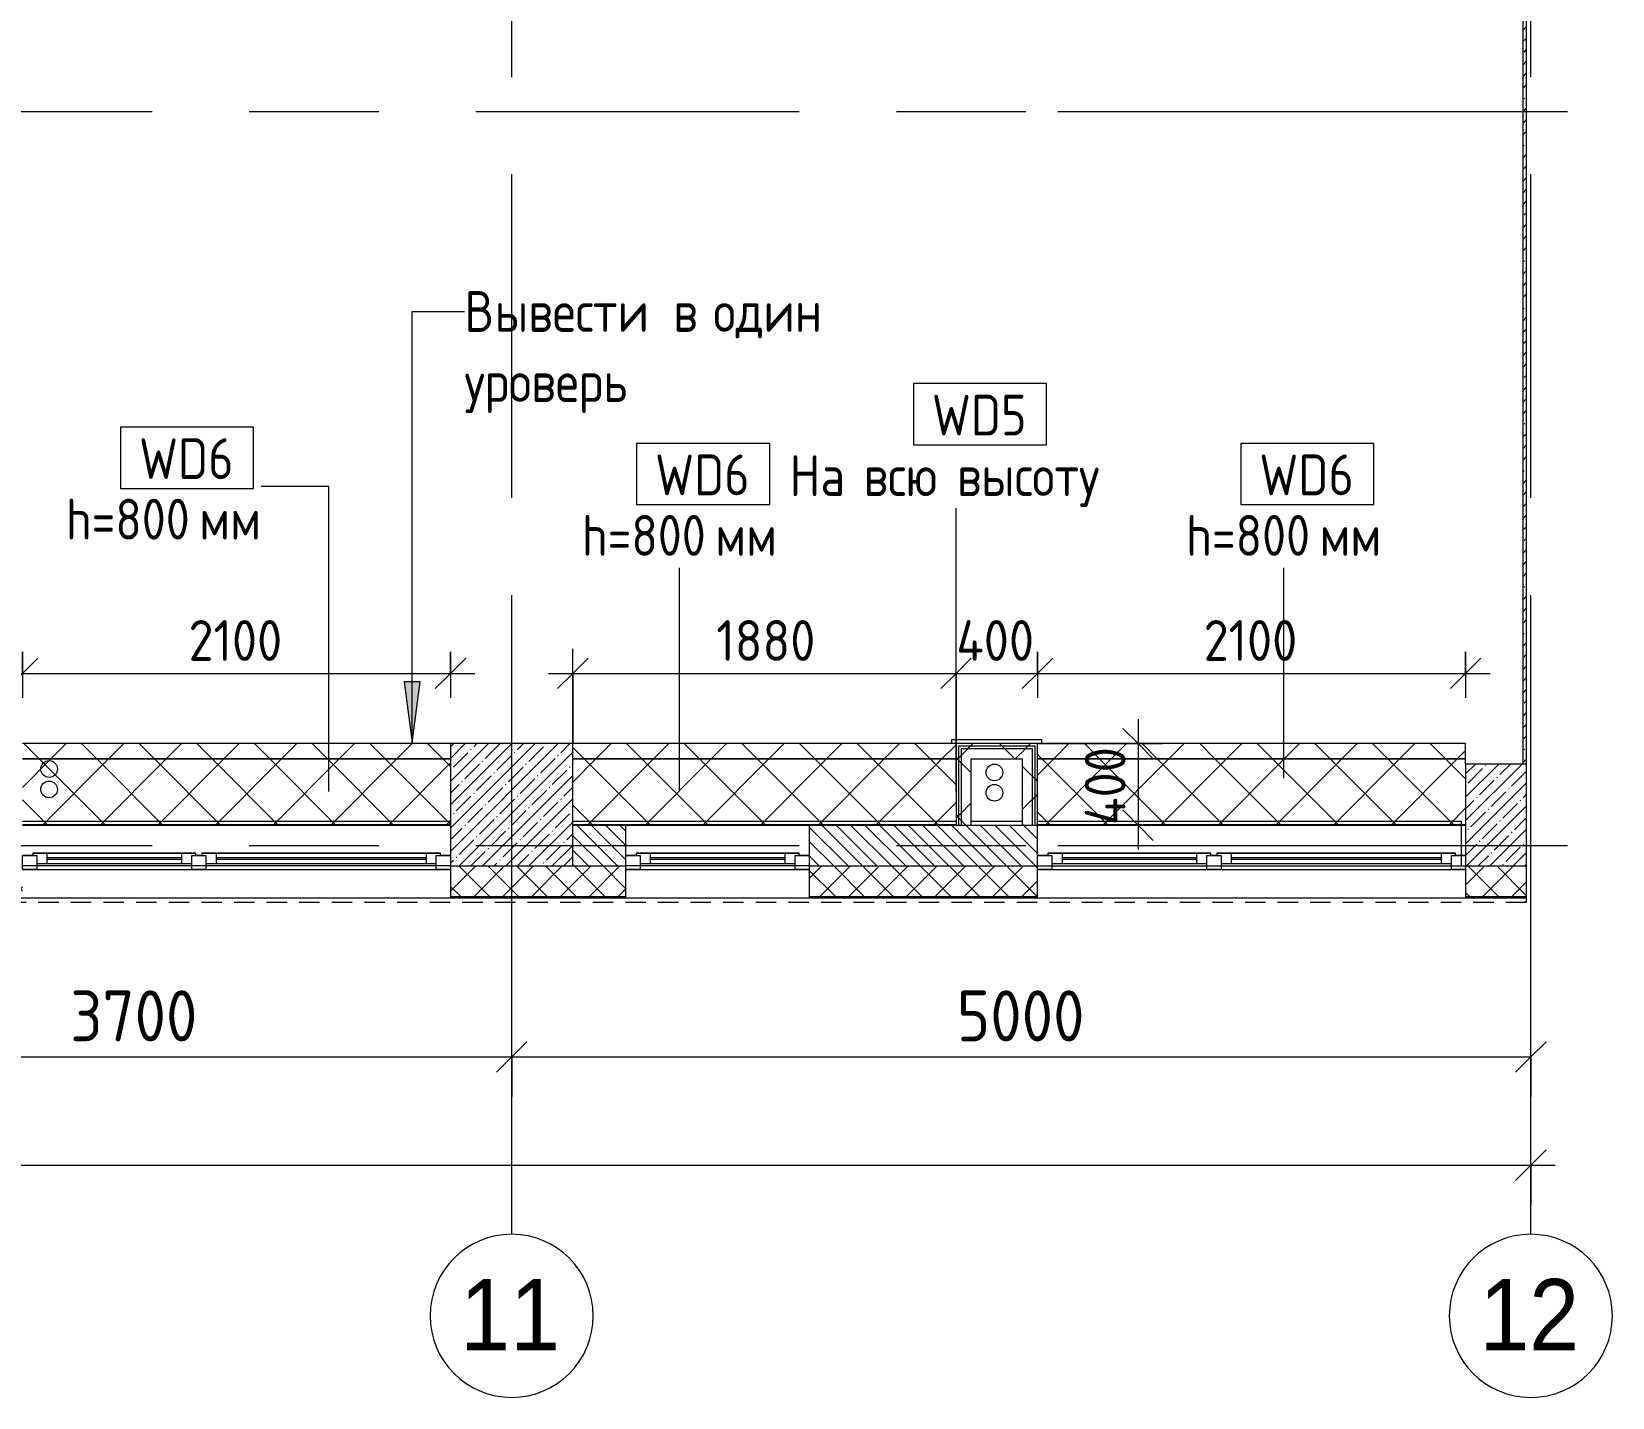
# Model space of a CAD drawing. Header units: millimetres. Extents: x -3129 to 197107, y -8553 to 29000.
# Drawn here: x 30955 to 38710, y -2706 to 3992 of the extents above; entities that cross this region are included whole.
import ezdxf

# ---------------------------------------------------------------- set-up
doc = ezdxf.new("R2010")
doc.units = ezdxf.units.MM
doc.linetypes.add('200_ШТРИХ__ш1_п0_6_', pattern=[160, 100, -60])
doc.linetypes.add('Осевая', pattern=[3175, 635, -476.25, 1587.5, -476.25])
for name, color, linetype, lineweight in [('A-ANNO-DIMS', 7, 'Continuous', 9), ('A-ANNO-DIMS-100', 7, 'Continuous', 9), ('A-DETL', 7, 'Continuous', 9), ('A-DETL-GENF', 7, 'Continuous', 9), ('A-DETL-MBND-1', 7, '200_ШТРИХ__ш1_п0_6_', 9), ('A-GLAZ', 7, 'Continuous', 9), ('A-WALL', 7, 'Continuous', 9), ('A-WALL-1', 7, 'Continuous', 13), ('A-WALL-IDEN', 7, 'Continuous', 9), ('I-WALL', 7, 'Continuous', 9), ('S-COLS', 7, 'Continuous', 9), ('Оси', 7, 'Continuous', 9), ('Оси-1', 7, 'Continuous', 20), ('Оси-2', 7, 'Осевая', 9)]:
    doc.layers.add(name, color=color, linetype=linetype, lineweight=lineweight)
for name, color, linetype, lineweight, true_color in [('A-FLOR-1', 7, 'Continuous', 9, 0xaaaaaa), ('A-WALL-3', 7, 'Continuous', 13, 0x008040), ('A-WALL-4', 7, 'Continuous', 9, 0xff80c0), ('G-ANNO-TEXT-1', 7, 'Continuous', 9, 0x3c3c3c), ('I-WALL-3', 7, 'Continuous', 9, 0x008040)]:
    doc.layers.add(name, color=color, linetype=linetype, lineweight=lineweight, true_color=true_color)
doc.styles.add('Arial', font='arial.ttf', dxfattribs={"width": 0.9, "height": 350})
doc.styles.add('GOST Common_1', font='GOST_Common.ttf', dxfattribs={"width": 0.9, "height": 200})
doc.styles.add('ISOCPEUR', font='isocpeur.ttf', dxfattribs={"width": 0.9, "height": 250})
doc.styles.add('ISOCPEUR_1', font='isocpeur.ttf', dxfattribs={"width": 0.9, "height": 200})
doc.dimstyles.new('ISO-2_0_0_9К_Средний_округл2', dxfattribs={"dimscale": 304.8, "dimtxt": 199.196235, "dimasz": 0.492126, "dimexe": 0.393701, "dimexo": 0, "dimgap": 0, "dimtad": 1, "dimdec": 0, "dimrnd": 10, "dimzin": 0, "dimdsep": 46, "dimtxsty": 'ISOCPEUR_1', "dimblk1": 'OBLIQUE', "dimblk2": 'OBLIQUE', "dimsah": 1, "dimcen": 0.09, "dimdle": 0.393701, "dimazin": 0, "dimtfac": 1, "dimtdec": 4, "dimtix": 1, "dimtmove": 0, "dimatfit": 3, "dimfxl": 1, "dimtvp": 1, "dimtolj": 1, "dimtzin": 0, "dimarcsym": 2})
doc.dimstyles.new('ISO-2_5_0_9К_БОЛЬШОЙ', dxfattribs={"dimscale": 304.8, "dimtxt": 248.995294, "dimasz": 0.492126, "dimexe": 0.393701, "dimexo": 0.984252, "dimgap": 0, "dimtad": 1, "dimdec": 0, "dimrnd": 10, "dimzin": 0, "dimdsep": 46, "dimtxsty": 'ISOCPEUR', "dimblk1": 'OBLIQUE', "dimblk2": 'OBLIQUE', "dimsah": 1, "dimcen": 0.09, "dimdle": 0.393701, "dimazin": 0, "dimtfac": 1, "dimtdec": 4, "dimtix": 1, "dimtmove": 0, "dimatfit": 3, "dimfxl": 1, "dimtvp": 1, "dimtolj": 1, "dimtzin": 0, "dimarcsym": 2})
doc.dimstyles.new('ISO-2_5_0_9К_БОЛЬШОЙ_1', dxfattribs={"dimscale": 304.8, "dimtxt": 248.995294, "dimasz": 0.492126, "dimexe": 0.393701, "dimexo": 0.984252, "dimgap": 0, "dimtad": 1, "dimdec": 0, "dimrnd": 10, "dimzin": 0, "dimdsep": 46, "dimtxsty": 'ISOCPEUR', "dimblk1": 'OBLIQUE', "dimblk2": 'OBLIQUE', "dimsah": 1, "dimcen": 0.09, "dimdle": 0.393701, "dimazin": 0, "dimtfac": 1, "dimtdec": 4, "dimtix": 1, "dimtmove": 2, "dimatfit": 3, "dimfxl": 1, "dimtvp": 1, "dimtolj": 1, "dimtzin": 0, "dimarcsym": 2})
pattern_1 = [(45, (0, 0), (-141.4214, 141.4214), []), (135, (0, 0), (-141.4214, -141.4214), [])]
pattern_2 = [(225, (67550, 23504), (141.4214, -141.4214), []), (315, (67550, 23504), (141.4214, 141.4214), [])]
pattern_3 = [(225, (70250, 23504), (141.4214, -141.4214), []), (315, (70250, 23504), (141.4214, 141.4214), [])]
pattern_4 = [(225, (72530, 23504), (141.4214, -141.4214), []), (315, (72530, 23504), (141.4214, 141.4214), [])]

# ---------------------------------------------------------------- blocks, each defined once
blk = doc.blocks.new('BSC_Колонна _Прямоугольная - 600х600-V18-План монтажа стен и перегородок 2 этажа  в осях 1-12')
at = {"layer": 'S-COLS'}
h = blk.add_hatch(dxfattribs=at)
h.set_pattern_fill('FP_30', color=256, style=0, pattern_type=2)
h.set_pattern_definition([(45, (-33310, -200), (-57.02463, 57.02463), []), (45, (-33252.975, -200), (-57.02463, 57.02463), [100.806, -20.161, 3.353, -16.808])])
h.paths.add_polyline_path([(-13.7, -300), (300, -300), (300, 300), (-300, 300), (-300, -300)])
for p, q in [((300, 300), (-300, 300)), ((-300, 300), (-300, -300)), ((300, -300), (300, 300)), ((-300, -300), (300, -300))]:
    blk.add_line(p, q, dxfattribs=at)
blk = doc.blocks.new('120_Окно_СКБ_2Ст - 120_Окно_СКБ_2Ст 2100х2400 _мал створка справа_-22446225-План монтажа стен и перегородок 2 этажа  в осях 1-12')
at = {"layer": 'A-GLAZ'}
for p, q in [((-1050, -127), (-1050, -57)), ((-1050, -57), (-980, -57)), ((1050, -57), (-1050, -57)), ((-980, -57), (-980, -127)), ((150, -127), (150, -57)), ((150, -57), (220, -57)), ((220, -57), (220, -127)), ((980, -127), (980, -57)), ((980, -57), (1050, -57)), ((1050, -57), (1050, -127)), ((-980, -127), (-1050, -127)), ((-1050, -127), (-1000, -127)), ((-980, -127), (-1000, -127)), ((-1000, -127), (-1000, -137)), ((-1000, -137), (170, -137)), ((170, -137), (-1000, -137)), ((150, -87), (-980, -87)), ((-980, -87), (-980, -127)), ((-930, -137), (-930, -87)), ((-930, -107), (100, -107)), ((100, -117), (-930, -117)), ((100, -137), (100, -87)), ((150, -127), (150, -87)), ((220, -127), (150, -127)), ((170, -127), (150, -127)), ((170, -127), (200, -127)), ((170, -137), (170, -127)), ((220, -127), (200, -127)), ((200, -127), (200, -137)), ((200, -137), (1000, -137)), ((1000, -137), (200, -137)), ((980, -87), (220, -87)), ((220, -87), (220, -127)), ((270, -137), (270, -87)), ((270, -107), (930, -107)), ((930, -117), (270, -117)), ((930, -137), (930, -87)), ((980, -127), (980, -87)), ((1050, -127), (980, -127)), ((1000, -127), (980, -127)), ((1000, -127), (1050, -127)), ((1000, -137), (1000, -127))]:
    blk.add_line(p, q, dxfattribs=at)
blk = doc.blocks.new('BSC_Колонна _Прямоугольная - 500х500-V35-План монтажа стен и перегородок 2 этажа  в осях 1-12')
at = {"layer": 'S-COLS'}
h = blk.add_hatch(dxfattribs=at)
h.set_pattern_fill('FP_44', color=256, style=0, pattern_type=2)
h.set_pattern_definition([(45, (-38240, -150), (-57.02463, 57.02463), []), (45, (-38182.975, -150), (-57.02463, 57.02463), [100.806, -20.161, 3.353, -16.808])])
h.paths.add_polyline_path([(-250, -250), (47.7, -250), (47.7, 250), (-250, 250), (-250, 36.9)])
for p, q in [((47.7, 250), (-250, 250)), ((-250, 250), (-250, -250)), ((-250, -250), (47.7, -250))]:
    blk.add_line(p, q, dxfattribs=at)
blk = doc.blocks.new('120_Окно_СКБ_1Ст - 120_Окно_СКБ_1Ст 900х2500_h_-20664874-План монтажа стен и перегородок 2 этажа  в осях 1-12')
at = {"layer": 'A-GLAZ'}
for p, q in [((-450, -127), (-450, -57)), ((-450, -57), (-380, -57)), ((450, -57), (-450, -57)), ((-380, -57), (-380, -127)), ((380, -127), (380, -57)), ((380, -57), (450, -57)), ((450, -57), (450, -127)), ((-380, -127), (-450, -127)), ((-450, -127), (-400, -127)), ((-380, -127), (-400, -127)), ((-400, -127), (-400, -137)), ((-400, -137), (400, -137)), ((400, -137), (-400, -137)), ((380, -87), (-380, -87)), ((-380, -87), (-380, -127)), ((-330, -137), (-330, -87)), ((-330, -107), (330, -107)), ((330, -117), (-330, -117)), ((330, -137), (330, -87)), ((380, -127), (380, -87)), ((450, -127), (380, -127)), ((400, -127), (380, -127)), ((400, -127), (450, -127)), ((400, -137), (400, -127))]:
    blk.add_line(p, q, dxfattribs=at)
blk = doc.blocks.new('Зашивка приборов отопления23 - Зашивка приборов отопления-33321838-План монтажа стен и перегородок 2 этажа  в осях 1-12')
at = {"layer": 'A-WALL-4'}
h = blk.add_hatch(dxfattribs=at)
h.set_pattern_fill('FP_95', color=256, style=0, pattern_type=2)
h.set_pattern_definition(pattern_2)
h.paths.add_polyline_path([(36575, 23400), (34540, 23400), (34540, 23079), (36640, 23079), (36640, 23400)])
h = blk.add_hatch(dxfattribs=at)
h.set_pattern_fill('FP_95', color=256, style=0, pattern_type=2)
h.set_pattern_definition(pattern_2)
h.paths.add_polyline_path([(36575, 23079), (34540, 23079), (34540, 23004), (36640, 23004), (36640, 23079)])
for p, q in [((36640, 23400), (34540, 23400)), ((34540, 23079), (36640, 23079)), ((36640, 23079), (34540, 23079)), ((34540, 23004), (36640, 23004))]:
    blk.add_line(p, q, dxfattribs=at)
blk = doc.blocks.new('Зашивка приборов отопления24 - Зашивка приборов отопления-33321996-План монтажа стен и перегородок 2 этажа  в осях 1-12')
at = {"layer": 'A-WALL-4'}
h = blk.add_hatch(dxfattribs=at)
h.set_pattern_fill('FP_96', color=256, style=0, pattern_type=2)
h.set_pattern_definition(pattern_3)
h.paths.add_polyline_path([(35627.3, 23400), (34760, 23400), (34760, 23079), (36640, 23079), (36640, 23400)])
h = blk.add_hatch(dxfattribs=at)
h.set_pattern_fill('FP_96', color=256, style=0, pattern_type=2)
h.set_pattern_definition(pattern_3)
h.paths.add_polyline_path([(36290.5, 23079), (34760, 23079), (34760, 23004), (36640, 23004), (36640, 23079)])
for p, q in [((36640, 23400), (34760, 23400)), ((34760, 23079), (36640, 23079)), ((36640, 23079), (34760, 23079)), ((34760, 23004), (36640, 23004))]:
    blk.add_line(p, q, dxfattribs=at)
blk = doc.blocks.new('Зашивка приборов отопления25 - Зашивка приборов отопления-33322064-План монтажа стен и перегородок 2 этажа  в осях 1-12')
at = {"layer": 'A-WALL-4'}
h = blk.add_hatch(dxfattribs=at)
h.set_pattern_fill('FP_97', color=256, style=0, pattern_type=2)
h.set_pattern_definition(pattern_4)
h.paths.add_polyline_path([(36580.9, 23400), (34540, 23400), (34540, 23079), (36640, 23079), (36640, 23400)])
h = blk.add_hatch(dxfattribs=at)
h.set_pattern_fill('FP_97', color=256, style=0, pattern_type=2)
h.set_pattern_definition(pattern_4)
h.paths.add_polyline_path([(35917.7, 23079), (34540, 23079), (34540, 23004), (36640, 23004), (36640, 23079), (36249.3, 23079)])
for p, q in [((36640, 23400), (34540, 23400)), ((34540, 23104), (34540, 23079)), ((34540, 23079), (36640, 23079)), ((36640, 23079), (34540, 23079)), ((34540, 23079), (34540, 23004)), ((34540, 23004), (36640, 23004))]:
    blk.add_line(p, q, dxfattribs=at)
blk = doc.blocks.new('DET_L_Линия разрыва - М100-30654710-План монтажа стен и перегородок 2 этажа  в осях 1-12')
at = {"layer": 'A-DETL-GENF'}
blk.add_line((11739.9, 0), (0, 0), dxfattribs=at)
blk = doc.blocks.new('Ось сетки - D8-29747960-План монтажа стен и перегородок 2 этажа  в осях 1-12')
at = {"layer": 'Оси-1'}
for start, end in [(360, 180), (180, 360)]:
    blk.add_arc((0, 0), 4, start, end, dxfattribs=at)
blk = doc.blocks.new('DIMBLOCK10-План монтажа стен и перегородок 2 этажа  в осях 1-12')
at = {"layer": 'A-ANNO-DIMS-100'}
for p, q in [((29610, -1230.7), (29610, -916.8)), ((33310, -1230.7), (33310, -916.8)), ((29610, -1036.8), (33310, -1036.8)), ((29610, -1036.8), (29610, -1230.7)), ((33310, -1036.8), (33310, -1230.7))]:
    blk.add_line(p, q, dxfattribs=at)
at = {"layer": 'A-ANNO-DIMS-100', "lineweight": 20}
for p, q in [((29610, -1036.8), (29685, -961.8)), ((33310, -1036.8), (33385, -961.8)), ((29610, -1036.8), (29535, -1111.8)), ((33310, -1036.8), (33235, -1111.8))]:
    blk.add_line(p, q, dxfattribs=at)
at = {"layer": 'A-ANNO-DIMS-100', "color": 0, "insert": (31144, -710.2), "char_height": 250, "width": 758.478, "attachment_point": 1, "line_spacing_factor": 1.149209, "style": 'ISOCPEUR'}
blk.add_mtext('3700', dxfattribs=at)
blk = doc.blocks.new('_Oblique')
at = {"color": 0, "linetype": 'ByBlock', "lineweight": -2}
blk.add_line((-0.5, -0.5), (0.5, 0.5), dxfattribs=at)
blk = doc.blocks.new('DIMBLOCK11-План монтажа стен и перегородок 2 этажа  в осях 1-12')
at = {"layer": 'A-ANNO-DIMS-100'}
for p, q in [((33310, -1230.7), (33310, -916.8)), ((38310, -1230.7), (38310, -916.8)), ((33310, -1036.8), (38310, -1036.8)), ((33310, -1036.8), (33310, -1230.7)), ((38310, -1036.8), (38310, -1230.7))]:
    blk.add_line(p, q, dxfattribs=at)
at = {"layer": 'A-ANNO-DIMS-100', "lineweight": 20}
for p, q in [((33310, -1036.8), (33385, -961.8)), ((38310, -1036.8), (38385, -961.8)), ((33310, -1036.8), (33235, -1111.8)), ((38310, -1036.8), (38235, -1111.8))]:
    blk.add_line(p, q, dxfattribs=at)
at = {"layer": 'A-ANNO-DIMS-100', "color": 0, "insert": (35494, -710.2), "char_height": 250, "width": 758.478, "attachment_point": 1, "line_spacing_factor": 1.149209, "style": 'ISOCPEUR'}
blk.add_mtext('5000', dxfattribs=at)
blk = doc.blocks.new('DIMBLOCK25-План монтажа стен и перегородок 2 этажа  в осях 1-12')
at = {"layer": 'A-ANNO-DIMS-100'}
for p, q in [((110, -1760.8), (110, -1446.9)), ((38310, -1760.8), (38310, -1446.9)), ((-10, -1566.9), (38430, -1566.9)), ((110, -1566.9), (110, -1760.8)), ((38310, -1566.9), (38310, -1760.8))]:
    blk.add_line(p, q, dxfattribs=at)
at = {"layer": 'A-ANNO-DIMS-100', "lineweight": 20}
for p, q in [((110, -1566.9), (185, -1491.9)), ((38310, -1566.9), (38385, -1491.9)), ((110, -1566.9), (35, -1641.9)), ((38310, -1566.9), (38235, -1641.9))]:
    blk.add_line(p, q, dxfattribs=at)
at = {"layer": 'A-ANNO-DIMS-100', "color": 0, "insert": (20033, -1240.3), "char_height": 250, "width": 948.097, "attachment_point": 1, "line_spacing_factor": 1.149209, "style": 'ISOCPEUR'}
blk.add_mtext('38200', dxfattribs=at)
blk = doc.blocks.new('DIMBLOCK37-План монтажа стен и перегородок 2 этажа  в осях 1-12')
at = {"layer": 'A-ANNO-DIMS-100'}
for p, q in [((35490, 500), (35490, 964.6)), ((35890, 950.7), (35890, 724.6)), ((35890, 844.6), (35890, 950.7)), ((35370, 844.6), (36010, 844.6)), ((35490, 844.6), (35490, 500))]:
    blk.add_line(p, q, dxfattribs=at)
at = {"layer": 'A-ANNO-DIMS-100', "lineweight": 20}
for p, q in [((35490, 844.6), (35565, 919.6)), ((35890, 844.6), (35965, 919.6)), ((35490, 844.6), (35415, 769.6)), ((35890, 844.6), (35815, 769.6))]:
    blk.add_line(p, q, dxfattribs=at)
at = {"layer": 'A-ANNO-DIMS-100', "color": 0, "insert": (35490.8, 1105.9), "char_height": 200, "width": 478.071, "attachment_point": 1, "line_spacing_factor": 1.149209, "style": 'ISOCPEUR_1'}
blk.add_mtext('400', dxfattribs=at)
blk = doc.blocks.new('DIMBLOCK38-План монтажа стен и перегородок 2 этажа  в осях 1-12')
at = {"layer": 'A-ANNO-DIMS-100', "lineweight": 20}
for p, q in [((36382.9, 500), (36307.9, 575)), ((36382.9, 500), (36457.9, 425)), ((36382.9, 100), (36307.9, 175)), ((36382.9, 100), (36457.9, 25))]:
    blk.add_line(p, q, dxfattribs=at)
at = {"layer": 'A-ANNO-DIMS-100'}
for p, q in [((36382.9, 620), (36382.9, -20)), ((35890, 500), (36502.9, 500)), ((36382.9, 500), (35890, 500)), ((36489, 100), (36262.9, 100)), ((36382.9, 100), (36489, 100))]:
    blk.add_line(p, q, dxfattribs=at)
at = {"layer": 'A-ANNO-DIMS-100', "color": 0, "insert": (36121.6, 100.8), "char_height": 200, "width": 478.071, "attachment_point": 1, "rotation": 90, "line_spacing_factor": 1.149209, "style": 'ISOCPEUR_1'}
blk.add_mtext('400', dxfattribs=at)
blk = doc.blocks.new('М_стена2 - Типоразмер-30678229-План монтажа стен и перегородок 2 этажа  в осях 1-12')
at = {"layer": 'A-WALL-IDEN'}
for p, q in [((3.258, 1.523), (-3.273, 1.523)), ((-3.273, 1.523), (-3.273, -1.477)), ((3.258, -1.477), (3.258, 1.523)), ((-3.273, -1.477), (3.258, -1.477))]:
    blk.add_line(p, q, dxfattribs=at)
blk = doc.blocks.new('DIMBLOCK49-План монтажа стен и перегородок 2 этажа  в осях 1-12')
at = {"layer": 'A-ANNO-DIMS-100'}
for p, q in [((30910, 950.7), (30910, 724.6)), ((30910, 844.6), (30910, 950.7)), ((33010, 950.7), (33010, 724.6)), ((33010, 844.6), (33010, 950.7)), ((30790, 844.6), (33130, 844.6))]:
    blk.add_line(p, q, dxfattribs=at)
at = {"layer": 'A-ANNO-DIMS-100', "lineweight": 20}
for p, q in [((30910, 844.6), (30985, 919.6)), ((33010, 844.6), (33085, 919.6)), ((30910, 844.6), (30835, 769.6)), ((33010, 844.6), (32935, 769.6))]:
    blk.add_line(p, q, dxfattribs=at)
at = {"layer": 'A-ANNO-DIMS-100', "color": 0, "insert": (31724.4, 1105.9), "char_height": 200, "width": 565.411, "attachment_point": 1, "line_spacing_factor": 1.149209, "style": 'ISOCPEUR_1'}
blk.add_mtext('2100', dxfattribs=at)
blk = doc.blocks.new('DIMBLOCK50-План монтажа стен и перегородок 2 этажа  в осях 1-12')
at = {"layer": 'A-ANNO-DIMS-100'}
for p, q in [((33610, 500), (33610, 964.6)), ((35490, 500), (35490, 964.6)), ((33490, 844.6), (35610, 844.6)), ((33610, 844.6), (33610, 500)), ((35490, 844.6), (35490, 500))]:
    blk.add_line(p, q, dxfattribs=at)
at = {"layer": 'A-ANNO-DIMS-100', "lineweight": 20}
for p, q in [((33610, 844.6), (33685, 919.6)), ((35490, 844.6), (35565, 919.6)), ((33610, 844.6), (33535, 769.6)), ((35490, 844.6), (35415, 769.6))]:
    blk.add_line(p, q, dxfattribs=at)
at = {"layer": 'A-ANNO-DIMS-100', "color": 0, "insert": (34314.4, 1105.9), "char_height": 200, "width": 565.411, "attachment_point": 1, "line_spacing_factor": 1.149209, "style": 'ISOCPEUR_1'}
blk.add_mtext('1880', dxfattribs=at)
blk = doc.blocks.new('DIMBLOCK51-План монтажа стен и перегородок 2 этажа  в осях 1-12')
at = {"layer": 'A-ANNO-DIMS-100'}
for p, q in [((35890, 950.7), (35890, 724.6)), ((35890, 844.6), (35890, 950.7)), ((37990, 950.7), (37990, 724.6)), ((37990, 844.6), (37990, 950.7)), ((35770, 844.6), (38110, 844.6))]:
    blk.add_line(p, q, dxfattribs=at)
at = {"layer": 'A-ANNO-DIMS-100', "lineweight": 20}
for p, q in [((35890, 844.6), (35965, 919.6)), ((37990, 844.6), (38065, 919.6)), ((35890, 844.6), (35815, 769.6)), ((37990, 844.6), (37915, 769.6))]:
    blk.add_line(p, q, dxfattribs=at)
at = {"layer": 'A-ANNO-DIMS-100', "color": 0, "insert": (36704.4, 1105.9), "char_height": 200, "width": 565.411, "attachment_point": 1, "line_spacing_factor": 1.149209, "style": 'ISOCPEUR_1'}
blk.add_mtext('2100', dxfattribs=at)

msp = doc.modelspace()

# ---------------------------------------------------------------- hatches: boundary and pattern name
at = {"layer": 'A-WALL'}
h = msp.add_hatch(dxfattribs=at)
h.set_pattern_fill('FP_16', color=256, style=0, pattern_type=2)
h.set_pattern_definition([(135, (0, 0), (-35.35534, -35.35534), [])])
h.paths.add_polyline_path([(35890, -100), (35890, 100), (34770, 100), (34770, -100), (35617.5, -100)])
h.paths.add_polyline_path([(33870, -100), (33870, 100), (33610, 100), (33610, -100)])
h = msp.add_hatch(dxfattribs=at)
h.set_pattern_fill('FP_12', color=256, style=0, pattern_type=2)
h.set_pattern_definition([(45, (0, 0), (-70.71068, 70.71068), []), (135, (0, 0), (-70.71068, -70.71068), [])])
h.paths.add_polyline_path([(38287.7, -250), (38287.7, -100), (37990, -100), (37990, -250)])
h.paths.add_polyline_path([(35617.5, -250), (35890, -250), (35890, -100), (34770, -100), (34770, -250), (35285.9, -250)])
h.paths.add_polyline_path([(33870, -250), (33870, -100), (33010, -100), (33010, -250), (33296.3, -250)])
h.paths.add_polyline_path([(30910, -250), (30910, -100), (29209.7, -100), (29209.7, -250), (30643.4, -250)])
h.paths.add_polyline_path([(26332.5, -250), (26409.7, -250), (26409.7, -100), (24810, -100), (24810, -250), (26000.9, -250)])
h.paths.add_polyline_path([(22710, -250), (22710, -100), (21610, -100), (21610, -250), (22684.8, -250)])
h.paths.add_polyline_path([(18810, -250), (18810, -100), (18160, -100), (18160, -250), (18705.5, -250)])
h.paths.add_polyline_path([(16715.9, -250), (17260, -250), (17260, -100), (16110, -100), (16110, -250), (16384.2, -250)])
h.paths.add_polyline_path([(13010, -250), (13010, -100), (11660, -100), (11660, -250), (12736.6, -250)])
h.paths.add_polyline_path([(8560, -250), (8560, -100), (4630, -100), (4630, -250), (8094, -250)])
h.paths.add_polyline_path([(2788.3, -250), (3730, -250), (3730, -100), (-260, -100), (-260, -250), (1461.9, -250)])
at = {"layer": 'G-ANNO-TEXT-1'}
msp.add_hatch(color=256, dxfattribs=at).paths.add_polyline_path([(32822.2, 503.8), (32861.7, 803.8), (32782.7, 803.8)])
at = {"layer": 'I-WALL'}
h = msp.add_hatch(dxfattribs=at)
h.set_pattern_fill('FP_15', color=256, style=0, pattern_type=2)
h.set_pattern_definition([(45, (0, 0), (-57.02463, 57.02463), []), (45, (57.025, 0), (-57.02463, 57.02463), [100.806, -20.161, 3.353, -16.808])])
h.paths.add_polyline_path([(38287.7, 400), (38287.7, 7400), (38270, 7400), (38270, 400)])
at = {"layer": 'I-WALL-3'}
h = msp.add_hatch(dxfattribs=at)
h.set_pattern_fill('FP_87', color=256, style=0, pattern_type=2)
h.set_pattern_definition(pattern_1)
h.paths.add_polyline_path([(35490, 100), (35502.5, 100), (35502.5, 500), (35490, 500), (35490, 186.9)])
h = msp.add_hatch(dxfattribs=at)
h.set_pattern_fill('FP_87', color=256, style=0, pattern_type=2)
h.set_pattern_definition(pattern_1)
h.paths.add_polyline_path([(35877.5, 487.5), (35890, 487.5), (35890, 500), (35502.5, 500), (35502.5, 487.5), (35617.5, 487.5)])
h = msp.add_hatch(dxfattribs=at)
h.set_pattern_fill('FP_87', color=256, style=0, pattern_type=2)
h.set_pattern_definition(pattern_1)
h.paths.add_polyline_path([(35502.5, 100), (35515, 100), (35515, 487.5), (35502.5, 487.5), (35502.5, 186.9)])
h = msp.add_hatch(dxfattribs=at)
h.set_pattern_fill('FP_87', color=256, style=0, pattern_type=2)
h.set_pattern_definition(pattern_1)
h.paths.add_polyline_path([(35865, 475), (35877.5, 475), (35877.5, 487.5), (35515, 487.5), (35515, 475), (35617.5, 475)])
h = msp.add_hatch(dxfattribs=at)
h.set_pattern_fill('FP_87', color=256, style=0, pattern_type=2)
h.set_pattern_definition(pattern_1)
h.paths.add_polyline_path([(35515, 100), (35565, 100), (35565, 475), (35515, 475), (35515, 186.9)])
h = msp.add_hatch(dxfattribs=at)
h.set_pattern_fill('FP_87', color=256, style=0, pattern_type=2)
h.set_pattern_definition(pattern_1)
h.paths.add_polyline_path([(35565, 425), (35865, 425), (35865, 475), (35565, 475)])
h = msp.add_hatch(dxfattribs=at)
h.set_pattern_fill('FP_87', color=256, style=0, pattern_type=2)
h.set_pattern_definition(pattern_1)
h.paths.add_polyline_path([(35877.5, 100), (35877.5, 475), (35865, 475), (35865, 100)])
h = msp.add_hatch(dxfattribs=at)
h.set_pattern_fill('FP_87', color=256, style=0, pattern_type=2)
h.set_pattern_definition(pattern_1)
h.paths.add_polyline_path([(35890, 100), (35890, 487.5), (35877.5, 487.5), (35877.5, 100)])
h = msp.add_hatch(dxfattribs=at)
h.set_pattern_fill('FP_87', color=256, style=0, pattern_type=2)
h.set_pattern_definition(pattern_1)
h.paths.add_polyline_path([(35865, 100), (35865, 425), (35815, 425), (35815, 100)])

# ---------------------------------------------------------------- linework, layer by layer
at = {"layer": 'A-DETL'}
for centre in [(31040.5, 375.5), (35678.2, 358.8), (31040.5, 275.5), (35678.2, 258.8)]:
    msp.add_circle(centre, 41, dxfattribs=at)
at = {"layer": 'A-DETL-MBND-1'}
msp.add_line((38287.7, -280), (-290, -280), dxfattribs=at)
at = {"layer": 'A-FLOR-1'}
for p, q in [((35469, 500), (35469, 520)), ((35469, 520), (35909, 520)), ((35909, 520), (35909, 500)), ((37970, 100), (37990, 100))]:
    msp.add_line(p, q, dxfattribs=at)
at = {"layer": 'A-WALL'}
for p, q in [((30910, 100), (33010, 100)), ((33610, 100), (37970, 100)), ((33870, -258), (33870, 100)), ((34770, 100), (34770, -258)), ((35890, -258), (35890, 100)), ((33010, -100), (33010, -258)), ((35890, -100), (37990, -100)), ((37990, -100), (37990, -258)), ((38287.7, -258), (21610, -258))]:
    msp.add_line(p, q, dxfattribs=at)
at = {"layer": 'A-WALL-1'}
for p, q in [((33610, -100), (33870, -100)), ((34770, -100), (35890, -100)), ((33010, -250), (33870, -250)), ((33010, -253), (33870, -253)), ((34770, -250), (35890, -250)), ((34770, -253), (35890, -253)), ((37990, -250), (38287.7, -250)), ((37990, -253), (38287.7, -253))]:
    msp.add_line(p, q, dxfattribs=at)
at = {"layer": 'A-WALL-3'}
for p, q in [((35502.5, 487.5), (35502.5, 100)), ((35877.5, 487.5), (35502.5, 487.5)), ((35515, 475), (35515, 100)), ((35865, 475), (35515, 475)), ((35865, 100), (35865, 475)), ((35877.5, 100), (35877.5, 487.5))]:
    msp.add_line(p, q, dxfattribs=at)
at = {"layer": 'A-WALL-IDEN'}
for p, q in [((32412.9, 1761.8), (32080.9, 1761.8)), ((32412.9, 264.5), (32412.9, 1761.8)), ((35491.3, 264.5), (35491.3, 1654.7)), ((34133.3, 264.5), (34133.3, 1361.8)), ((37097.7, 330.9), (37097.7, 1361.8))]:
    msp.add_line(p, q, dxfattribs=at)
at = {"layer": 'G-ANNO-TEXT-1'}
for p, q in [((32822.2, 2619.4), (33078.4, 2619.4)), ((32822.2, 503.8), (32822.2, 2619.4)), ((32861.7, 803.8), (32782.7, 803.8)), ((32782.7, 803.8), (32822.2, 503.8)), ((32822.2, 503.8), (32861.7, 803.8))]:
    msp.add_line(p, q, dxfattribs=at)
at = {"layer": 'I-WALL'}
for p, q in [((38270, 5270), (38270, 400)), ((30910, 120), (33010, 120)), ((33610, 120), (35490, 120)), ((35565, 120), (35815, 120)), ((35890, 120), (37970, 120)), ((37970, -100), (37970, 120)), ((33010, -100), (30910, -100)), ((34770, -100), (33870, -100))]:
    msp.add_line(p, q, dxfattribs=at)
at = {"layer": 'I-WALL-3'}
for p, q in [((35490, 500), (35490, 100)), ((35890, 500), (35490, 500)), ((35890, 100), (35890, 500)), ((35565, 100), (35565, 425)), ((35565, 425), (35815, 425)), ((35815, 425), (35815, 100))]:
    msp.add_line(p, q, dxfattribs=at)
at = {"layer": 'Оси'}
for p, q in [((35990, 3600), (38490, 3600)), ((33310, -1906.3), (33310, 593.7)), ((38310, -1906.3), (38310, 593.7)), ((35990, 0), (38490, 0))]:
    msp.add_line(p, q, dxfattribs=at)
at = {"layer": 'Оси-2'}
for p, q in [((33310, 593.7), (33310, 24898.1)), ((38310, 593.7), (38310, 21277.7)), ((272.4, 3600), (35990, 3600)), ((272.4, 0), (35990, 0))]:
    msp.add_line(p, q, dxfattribs=at)

# ---------------------------------------------------------------- block references
at = {"layer": 'A-DETL-GENF', "rotation": 90.00000000000031}
msp.add_blockref('DET_L_Линия разрыва - М100-30654710-План монтажа стен и перегородок 2 этажа  в осях 1-12', (38287.7, -280), dxfattribs=at)
at = {"layer": 'A-GLAZ', "rotation": 180}
for name, p in [('120_Окно_СКБ_2Ст - 120_Окно_СКБ_2Ст 2100х2400 _мал створка справа_-22446225-План монтажа стен и перегородок 2 этажа  в осях 1-12', (31960, -175)), ('120_Окно_СКБ_1Ст - 120_Окно_СКБ_1Ст 900х2500_h_-20664874-План монтажа стен и перегородок 2 этажа  в осях 1-12', (34320, -175)), ('120_Окно_СКБ_2Ст - 120_Окно_СКБ_2Ст 2100х2400 _мал створка справа_-22446225-План монтажа стен и перегородок 2 этажа  в осях 1-12', (36940, -175))]:
    msp.add_blockref(name, p, dxfattribs=at)
at = {"layer": 'A-WALL-4', "rotation": 180}
for name, p in [('Зашивка приборов отопления23 - Зашивка приборов отопления-33321838-План монтажа стен и перегородок 2 этажа  в осях 1-12', (67550, 23504)), ('Зашивка приборов отопления24 - Зашивка приборов отопления-33321996-План монтажа стен и перегородок 2 этажа  в осях 1-12', (70250, 23504)), ('Зашивка приборов отопления25 - Зашивка приборов отопления-33322064-План монтажа стен и перегородок 2 этажа  в осях 1-12', (72530, 23504))]:
    msp.add_blockref(name, p, dxfattribs=at)
at = {"layer": 'A-WALL-IDEN', "xscale": 99.99999999999993, "yscale": 99.99999999999993, "zscale": 99.99999999999993}
for p in [(35607.9, 2113.1), (31718.2, 1899.7), (34249.9, 1820.2), (37214.3, 1820.2)]:
    msp.add_blockref('М_стена2 - Типоразмер-30678229-План монтажа стен и перегородок 2 этажа  в осях 1-12', p, dxfattribs=at)
at = {"layer": 'S-COLS'}
for name, p in [('BSC_Колонна _Прямоугольная - 600х600-V18-План монтажа стен и перегородок 2 этажа  в осях 1-12', (33310, 200)), ('BSC_Колонна _Прямоугольная - 500х500-V35-План монтажа стен и перегородок 2 этажа  в осях 1-12', (38240, 150))]:
    msp.add_blockref(name, p, dxfattribs=at)
at = {"layer": 'Оси-1', "xscale": 99.99999999999993, "yscale": 99.99999999999993, "zscale": 99.99999999999993}
for p in [(33310, -2306.3), (38310, -2306.3)]:
    msp.add_blockref('Ось сетки - D8-29747960-План монтажа стен и перегородок 2 этажа  в осях 1-12', p, dxfattribs=at)

# ---------------------------------------------------------------- texts
at = {"layer": 'A-WALL-IDEN', "char_height": 200, "attachment_point": 1, "style": 'GOST Common_1'}
for s, insert, width in [('WD5', (35371.4, 2211.2), 584.43), ('WD6', (31481.7, 1997.8), 584.43), ('WD6', (34013.4, 1918.2), 584.43), ('На', (34672.7, 1914.3), 360.759), ('\\fGOST Common|b0|i0|c204|p34|;\\W.9; ', (34970.4, 1914.3), 79.367), ('\\fGOST Common|b0|i0|c204|p34|;\\W.9; ', (35428.8, 1914.3), 79.367), ('WD6', (36977.8, 1918.2), 584.43), ('всю', (35035.9, 1914.3), 476.202), ('высоту', (35494.3, 1914.3), 981.265), ('h=800', (31122.4, 1700.9), 793.671), ('мм', (31777.2, 1700.9), 360.759), ('h=800', (33654, 1621.3), 793.671), ('мм', (34308.9, 1621.3), 360.759), ('h=800', (36618.5, 1621.3), 793.671), ('мм', (37273.3, 1621.3), 360.759)]:
    msp.add_mtext(s, dxfattribs=dict(at, insert=insert, width=width))
at = {"layer": 'G-ANNO-TEXT-1', "char_height": 200, "attachment_point": 1, "style": 'GOST Common_1'}
for s, insert, width in [('\\fGOST Common|b0|i0|c204|p34|;\\W.9;В', (33078.4, 2719.4), 180.38), ('\\fGOST Common|b0|i0|c204|p34|;\\W.9; ', (34233.3, 2719.4), 79.367), ('\\fGOST Common|b0|i0|c204|p34|;\\W.9; ', (34822.7, 2719.4), 79.367), ('ывести ', (33227.3, 2719.4), 1060.633), ('\\fGOST Common|b0|i0|c204|p34|;\\W.9;в', (34102.4, 2719.4), 158.734), ('один', (34298.8, 2719.4), 634.937), ('уроверь', (33078.4, 2375.4), 1111.139)]:
    msp.add_mtext(s, dxfattribs=dict(at, insert=insert, width=width))
at = {"layer": 'Оси', "char_height": 350, "width": 606.076, "attachment_point": 1, "style": 'Arial'}
for s, insert in [('11', (33057.4, -2125.6)), ('12', (38057.4, -2125.6))]:
    msp.add_mtext(s, dxfattribs=dict(at, insert=insert))

# ---------------------------------------------------------------- dimensions: what is measured, and where the dimension line sits
at = {"layer": 'A-ANNO-DIMS'}
for base, p1, p2, dimstyle, override, picture, middle in [((33010, 844.6), (30910, 950.7), (33010, 950.7), 'ISO-2_0_0_9К_Средний_округл2', {"dimpost": '<>', "dimfxl": 2100}, 'DIMBLOCK49-План монтажа стен и перегородок 2 этажа  в осях 1-12', (31960, 944.6)), ((35490, 844.6), (33610, 500), (35490, 500), 'ISO-2_0_0_9К_Средний_округл2', {"dimpost": '<>', "dimfxl": 1879.999887}, 'DIMBLOCK50-План монтажа стен и перегородок 2 этажа  в осях 1-12', (34550, 944.6)), ((35890, 844.6), (35490, 500), (35890, 950.7), 'ISO-2_0_0_9К_Средний_округл2', {"dimpost": '<>', "dimfxl": 602.605734}, 'DIMBLOCK37-План монтажа стен и перегородок 2 этажа  в осях 1-12', (35690, 944.6)), ((37990, 844.6), (35890, 950.7), (37990, 950.7), 'ISO-2_0_0_9К_Средний_округл2', {"dimpost": '<>', "dimfxl": 2100}, 'DIMBLOCK51-План монтажа стен и перегородок 2 этажа  в осях 1-12', (36940, 944.6)), ((33310, -1036.8), (29610, -930.7), (33310, -930.7), 'ISO-2_5_0_9К_БОЛЬШОЙ', {"dimpost": '<>', "dimfxl": 3700}, 'DIMBLOCK10-План монтажа стен и перегородок 2 этажа  в осях 1-12', (31460, -911.8)), ((38310, -1036.8), (33310, -930.7), (38310, -930.7), 'ISO-2_5_0_9К_БОЛЬШОЙ', {"dimpost": '<>', "dimfxl": 5000}, 'DIMBLOCK11-План монтажа стен и перегородок 2 этажа  в осях 1-12', (35810, -911.8))]:
    dim = msp.add_linear_dim(base=base, p1=p1, p2=p2, dimstyle=dimstyle, override=override, dxfattribs=at)
    dim.commit()
    dim.dimension.update_dxf_attribs({"geometry": picture, "text_midpoint": middle})
dim = msp.add_linear_dim(base=(36382.9, 100), p1=(35890, 500), p2=(36489, 100), angle=90, dimstyle='ISO-2_0_0_9К_Средний_округл2', override={"dimpost": '<>', "dimfxl": 720.281279}, dxfattribs=at)
dim.commit()
dim.dimension.update_dxf_attribs({"geometry": 'DIMBLOCK38-План монтажа стен и перегородок 2 этажа  в осях 1-12', "text_midpoint": (36282.9, 300)})
dim = msp.add_linear_dim(base=(38310, -1566.9), p1=(110, -1460.8), p2=(38310, -1460.8), dimstyle='ISO-2_5_0_9К_БОЛЬШОЙ_1', override={"dimpost": '<>', "dimfxl": 38199.999966}, dxfattribs=at)
dim.commit()
dim.dimension.update_dxf_attribs({"geometry": 'DIMBLOCK25-План монтажа стен и перегородок 2 этажа  в осях 1-12', "text_midpoint": (20507, -1406.9), "dimtype": 160})

doc.saveas('drawing.dxf')
